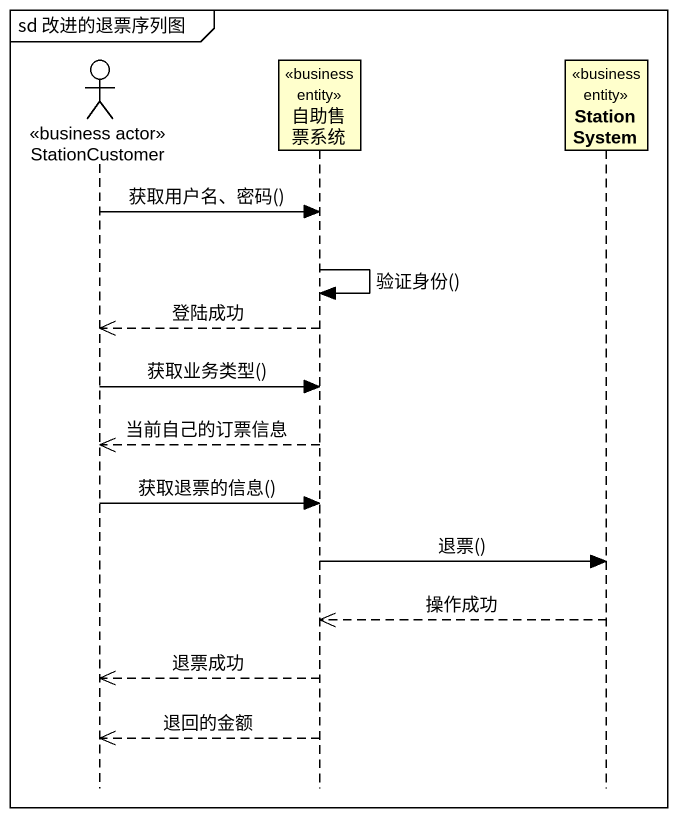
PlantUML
@startuml
mainframe sd 改进的退票序列图
hide footbox
actor StationCustomer <<business actor>>
participant 自助售票系统 <<business entity>>
participant StationSystem <<business entity>>

StationCustomer -> 自助售票系统 : 获取用户名、密码()
自助售票系统 -> 自助售票系统 : 验证身份()
自助售票系统 -->> StationCustomer : 登陆成功
StationCustomer -> 自助售票系统 : 获取业务类型()
自助售票系统 -->> StationCustomer : 当前自己的订票信息
StationCustomer -> 自助售票系统 : 获取退票的信息()
自助售票系统 -> StationSystem : 退票()
StationSystem -->> 自助售票系统 : 操作成功
自助售票系统 -->> StationCustomer : 退票成功
自助售票系统 -->> StationCustomer : 退回的金额
@enduml
